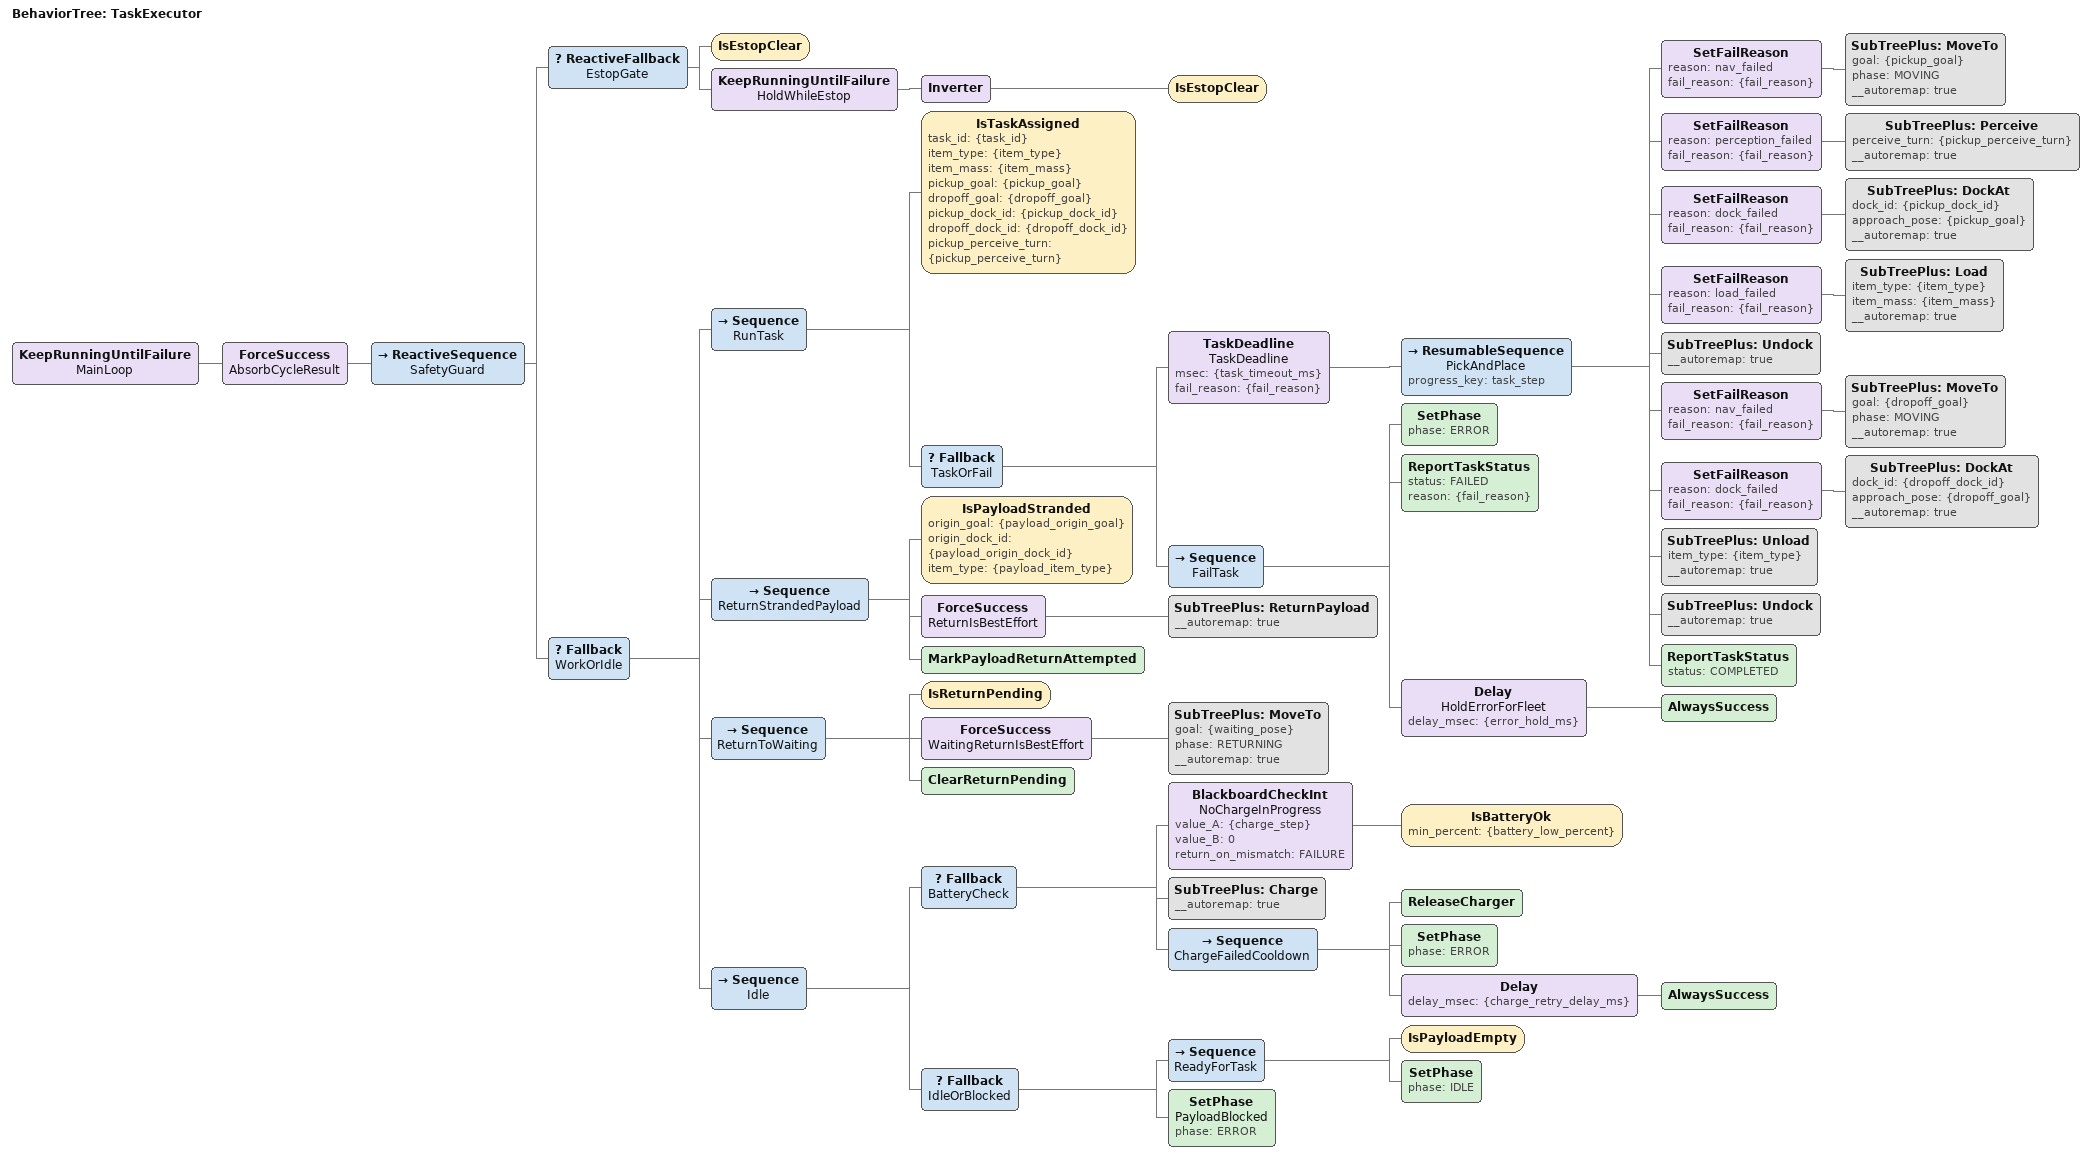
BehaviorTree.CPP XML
<?xml version="1.0" encoding="UTF-8"?>
<root main_tree_to_execute="TaskExecutor">
  <include path="subtrees/move_to.xml"/>
  <include path="subtrees/perceive.xml"/>
  <include path="subtrees/dock_at.xml"/>
  <include path="subtrees/payload.xml"/>
  <include path="subtrees/recovery.xml"/>
  <include path="subtrees/charge.xml"/>
  <include path="subtrees/yield.xml"/>

  <BehaviorTree ID="TaskExecutor">
    <KeepRunningUntilFailure name="MainLoop">
      <ForceSuccess name="AbsorbCycleResult">
        <ReactiveSequence name="SafetyGuard">
          <!-- E-stop(버튼·센서 고장, 계약 C1) 동안 RUNNING → 뒤 형제(작업) 전체 halt, 액션 goal 취소.
               해제되면 중단 단계부터 재개. 근접 정지(safety/zone STOP)는 E-stop 이 아니다 -->
          <ReactiveFallback name="EstopGate">
            <IsEstopClear/>
            <KeepRunningUntilFailure name="HoldWhileEstop">
              <Inverter>
                <IsEstopClear/>
              </Inverter>
            </KeepRunningUntilFailure>
          </ReactiveFallback>
          <Fallback name="WorkOrIdle">
            <Sequence name="RunTask">
              <IsTaskAssigned task_id="{task_id}" item_type="{item_type}" item_mass="{item_mass}"
                              pickup_goal="{pickup_goal}" dropoff_goal="{dropoff_goal}"
                              pickup_dock_id="{pickup_dock_id}" dropoff_dock_id="{dropoff_dock_id}"
                              pickup_perceive_turn="{pickup_perceive_turn}"/>
              <Fallback name="TaskOrFail">
                <!-- 진행 단계를 task_step 에 저장: E-stop halt 후 끝낸 단계(적재 등)를 반복하지 않는다.
                     Timeout: 작업 하나가 task_timeout_ms 를 넘으면 halt → 아래 실패 경로 (멈춘 채
                     영원히 MOVING 으로 남지 않는다, 통합 시나리오 11) -->
                <TaskDeadline name="TaskDeadline" msec="{task_timeout_ms}" fail_reason="{fail_reason}">
                <ResumableSequence name="PickAndPlace" progress_key="task_step">
                  <SetFailReason reason="nav_failed" fail_reason="{fail_reason}">
                    <SubTreePlus ID="MoveTo" goal="{pickup_goal}" phase="MOVING" __autoremap="true"/>
                  </SetFailReason>
                  <SetFailReason reason="perception_failed" fail_reason="{fail_reason}">
                    <SubTreePlus ID="Perceive" perceive_turn="{pickup_perceive_turn}" __autoremap="true"/>
                  </SetFailReason>
                  <SetFailReason reason="dock_failed" fail_reason="{fail_reason}">
                    <SubTreePlus ID="DockAt" dock_id="{pickup_dock_id}" approach_pose="{pickup_goal}" __autoremap="true"/>
                  </SetFailReason>
                  <SetFailReason reason="load_failed" fail_reason="{fail_reason}">
                    <SubTreePlus ID="Load" item_type="{item_type}" item_mass="{item_mass}" __autoremap="true"/>
                  </SetFailReason>
                  <SubTreePlus ID="Undock" __autoremap="true"/>
                  <SetFailReason reason="nav_failed" fail_reason="{fail_reason}">
                    <SubTreePlus ID="MoveTo" goal="{dropoff_goal}" phase="MOVING" __autoremap="true"/>
                  </SetFailReason>
                  <SetFailReason reason="dock_failed" fail_reason="{fail_reason}">
                    <SubTreePlus ID="DockAt" dock_id="{dropoff_dock_id}" approach_pose="{dropoff_goal}" __autoremap="true"/>
                  </SetFailReason>
                  <SubTreePlus ID="Unload" item_type="{item_type}" __autoremap="true"/>
                  <SubTreePlus ID="Undock" __autoremap="true"/>
                  <ReportTaskStatus status="COMPLETED"/>
                </ResumableSequence>
                </TaskDeadline>
                <!-- 주행 불가 · 인식 실패 · 도킹 3회 실패: 에러 보고 후 대체 작업(물품 되돌려 놓기 · 대기 구역 복귀) -->
                <Sequence name="FailTask">
                  <SetPhase phase="ERROR"/>
                  <ReportTaskStatus status="FAILED" reason="{fail_reason}"/>
                  <Delay name="HoldErrorForFleet" delay_msec="{error_hold_ms}">
                    <AlwaysSuccess/>
                  </Delay>
                </Sequence>
              </Fallback>
            </Sequence>
            <!-- 대체 작업 1: 하역하지 못한 물품을 적재 도크에 되돌려 놓는다 (한 번 시도) -->
            <Sequence name="ReturnStrandedPayload">
              <IsPayloadStranded origin_goal="{payload_origin_goal}" origin_dock_id="{payload_origin_dock_id}"
                                 item_type="{payload_item_type}"/>
              <ForceSuccess name="ReturnIsBestEffort">
                <SubTreePlus ID="ReturnPayload" __autoremap="true"/>
              </ForceSuccess>
              <MarkPayloadReturnAttempted/>
            </Sequence>
            <!-- 대체 작업 2 / 정상 종료: 대기 구역 복귀 (E-stop 뒤에도 이어 한다) -->
            <Sequence name="ReturnToWaiting">
              <IsReturnPending/>
              <ForceSuccess name="WaitingReturnIsBestEffort">
                <SubTreePlus ID="MoveTo" goal="{waiting_pose}" phase="RETURNING" __autoremap="true"/>
              </ForceSuccess>
              <ClearReturnPending/>
            </Sequence>
            <Sequence name="Idle">
              <Fallback name="BatteryCheck">
                <!-- 충전 도중(charge_step > 0) halt 됐으면 잔량과 무관하게 Charge 를 이어 한다 (이탈까지) -->
                <BlackboardCheckInt name="NoChargeInProgress" value_A="{charge_step}" value_B="0"
                                    return_on_mismatch="FAILURE">
                  <IsBatteryOk min_percent="{battery_low_percent}"/>
                </BlackboardCheckInt>
                <SubTreePlus ID="Charge" __autoremap="true"/>
                <Sequence name="ChargeFailedCooldown">
                  <ReleaseCharger/>
                  <SetPhase phase="ERROR"/>
                  <Delay delay_msec="{charge_retry_delay_ms}">
                    <AlwaysSuccess/>
                  </Delay>
                </Sequence>
              </Fallback>
              <Fallback name="IdleOrBlocked">
                <Sequence name="ReadyForTask">
                  <IsPayloadEmpty/>
                  <SetPhase phase="IDLE"/>
                </Sequence>
                <!-- 되돌려 놓지 못한 물품이 실려 있다: 작업 거절(blocked:payload) + ERROR 유지 -->
                <SetPhase name="PayloadBlocked" phase="ERROR"/>
              </Fallback>
            </Sequence>
          </Fallback>
        </ReactiveSequence>
      </ForceSuccess>
    </KeepRunningUntilFailure>
  </BehaviorTree>
</root>
